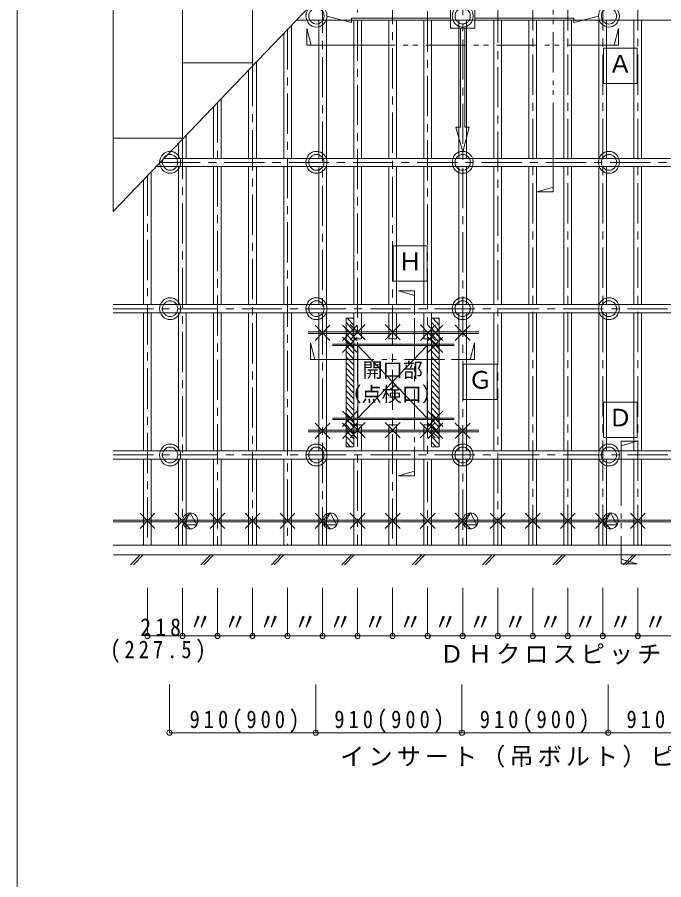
# Model space of a CAD drawing. Units: millimetres on the paper, enlarged 10 times, with parts at other scales. Extents: x -2077 to 2023, y -1433 to 1417.
# Drawn here: x -2077 to -1273, y -298 to 775 of the extents above; entities that cross this region are included whole.
import ezdxf
from ezdxf.enums import TextEntityAlignment as Align

# ---------------------------------------------------------------- set-up
doc = ezdxf.new("R2010")
doc.units = ezdxf.units.MM
doc.header["$LTSCALE"] = 10
doc.linetypes.add('CHAIN1', pattern=[8, 5, -1, 1, -1])
doc.linetypes.add('DOUBLE_CHAIN1', pattern=[8.8, 5, -1, 0.6, -0.6, 0.6, -1])
for name, color, linetype, lineweight in [('0-0_基本', 7, 'Continuous', 9), ('0-1_軸組', 7, 'Continuous', 9), ('0-2_インサート', 7, 'Continuous', 9), ('0-3_文字', 7, 'Continuous', 9), ('0-4_ブレース', 7, 'Continuous', 9), ('0-5_仕上', 7, 'Continuous', 9), ('F-0_図枠', 7, 'Continuous', 9)]:
    doc.layers.add(name, color=color, linetype=linetype, lineweight=lineweight)
doc.styles.add('ＭＳ ゴシック', font='')
doc.styles.get('ＭＳ ゴシック').set_extended_font_data('MS Gothic')

msp = doc.modelspace()

# ---------------------------------------------------------------- linework, layer by layer
at = {"layer": '0-0_基本', "color": 4, "linetype": 'CHAIN1'}
for p, q in [((-1436.07, 1048.28), (-1436.07, 118.28)), ((-1392.48, 1048.28), (-1392.48, 118.28)), ((-1348.9, 1048.28), (-1348.9, 118.28)), ((-1305.32, 1048.28), (-1305.32, 118.28)), ((-1479.65, 1032.78), (-1479.65, 118.28)), ((-1523.23, 987.28), (-1523.23, 118.28)), ((-1566.81, 941.78), (-1566.81, 118.28)), ((-1610.39, 896.28), (-1610.39, 118.28)), ((-1653.97, 850.78), (-1653.97, 118.28)), ((-1697.55, 805.28), (-1697.55, 118.28)), ((-1741.13, 759.78), (-1741.13, 118.28)), ((-1784.72, 714.28), (-1784.72, 118.28)), ((-1828.3, 668.78), (-1828.3, 118.28)), ((-1871.88, 623.28), (-1871.88, 118.28)), ((-1899.65, 594.28), (-860.79, 594.28)), ((-1915.46, 577.78), (-1915.46, 118.28)), ((-1958.08, 412.28), (-860.79, 412.28)), ((-1958.08, 230.28), (-860.79, 230.28))]:
    msp.add_line(p, q, dxfattribs=at)
at = {"layer": '0-0_基本'}
for p, q in [((-1706.78, 372.65), (-1688.33, 391.92)), ((-1706.78, 391.92), (-1688.33, 372.65)), ((-1672.78, 372.65), (-1654.32, 391.92)), ((-1672.78, 391.92), (-1654.32, 372.65)), ((-1663.2, 373.49), (-1644.74, 392.76)), ((-1663.2, 392.76), (-1644.74, 373.49)), ((-1619.62, 373.49), (-1601.16, 392.76)), ((-1619.62, 392.76), (-1601.16, 373.49)), ((-1575.69, 372.85), (-1557.23, 392.12)), ((-1575.69, 392.12), (-1557.23, 372.85)), ((-1566.46, 372.65), (-1548, 391.92)), ((-1566.46, 391.92), (-1548, 372.65)), ((-1532.46, 372.65), (-1514, 391.92)), ((-1532.46, 391.92), (-1514, 372.65)), ((-1715.56, 383.28), (-1503.11, 383.28)), ((-1715.56, 381.28), (-1503.11, 381.28)), ((-1672.78, 357.65), (-1654.32, 376.92)), ((-1672.78, 376.92), (-1654.32, 357.65)), ((-1566.46, 357.65), (-1548, 376.92)), ((-1566.46, 376.92), (-1548, 357.65)), ((-1685.1, 368.28), (-1533.64, 368.28)), ((-1685.1, 366.28), (-1533.64, 366.28)), ((-1672.78, 265.65), (-1654.32, 284.92)), ((-1672.78, 284.92), (-1654.32, 265.65)), ((-1566.46, 265.65), (-1548, 284.92)), ((-1566.46, 284.92), (-1548, 265.65)), ((-1706.78, 250.65), (-1688.33, 269.92)), ((-1706.78, 269.92), (-1688.33, 250.65)), ((-1685.1, 276.28), (-1533.64, 276.28)), ((-1685.1, 274.28), (-1533.64, 274.28)), ((-1672.78, 250.65), (-1654.32, 269.92)), ((-1672.78, 269.92), (-1654.32, 250.65)), ((-1663.2, 251.49), (-1644.74, 270.76)), ((-1663.2, 270.76), (-1644.74, 251.49)), ((-1619.62, 251.49), (-1601.16, 270.76)), ((-1619.62, 270.76), (-1601.16, 251.49)), ((-1576.04, 251.49), (-1557.58, 270.76)), ((-1576.04, 270.76), (-1557.58, 251.49)), ((-1566.46, 250.65), (-1548, 269.92)), ((-1566.46, 269.92), (-1548, 250.65)), ((-1532.46, 250.65), (-1514, 269.92)), ((-1532.46, 269.92), (-1514, 250.65)), ((-1715.56, 261.28), (-1503.11, 261.28)), ((-1715.56, 259.28), (-1503.11, 259.28)), ((-1924.69, 138.65), (-1906.23, 157.92)), ((-1924.69, 157.92), (-1906.23, 138.65)), ((-1881.11, 138.65), (-1862.65, 157.92)), ((-1881.11, 157.92), (-1862.65, 138.65)), ((-1837.52, 138.65), (-1819.07, 157.92)), ((-1837.52, 157.92), (-1819.07, 138.65)), ((-1793.94, 138.65), (-1775.49, 157.92)), ((-1793.94, 157.92), (-1775.49, 138.65)), ((-1750.36, 138.65), (-1731.91, 157.92)), ((-1750.36, 157.92), (-1731.91, 138.65)), ((-1706.78, 138.65), (-1688.33, 157.92)), ((-1706.78, 157.92), (-1688.33, 138.65)), ((-1663.2, 138.65), (-1644.74, 157.92)), ((-1663.2, 157.92), (-1644.74, 138.65)), ((-1619.62, 138.65), (-1601.16, 157.92)), ((-1619.62, 157.92), (-1601.16, 138.65)), ((-1576.04, 138.65), (-1557.58, 157.92)), ((-1576.04, 157.92), (-1557.58, 138.65)), ((-1532.46, 138.65), (-1514, 157.92)), ((-1532.46, 157.92), (-1514, 138.65)), ((-1488.87, 138.65), (-1470.42, 157.92)), ((-1488.87, 157.92), (-1470.42, 138.65)), ((-1445.29, 138.65), (-1426.84, 157.92)), ((-1445.29, 157.92), (-1426.84, 138.65)), ((-1401.71, 138.65), (-1383.26, 157.92)), ((-1401.71, 157.92), (-1383.26, 138.65)), ((-1358.13, 138.65), (-1339.68, 157.92)), ((-1358.13, 157.92), (-1339.68, 138.65)), ((-1314.55, 138.65), (-1296.09, 157.92)), ((-1314.55, 157.92), (-1296.09, 138.65)), ((-1958.08, 149.28), (-904.47, 149.28)), ((-1958.08, 147.28), (-904.47, 147.28)), ((-1936.45, 93.77), (-1924.47, 106.28)), ((-1932.88, 93.77), (-1920.9, 106.28)), ((-1848.85, 93.77), (-1836.87, 106.28)), ((-1845.28, 93.77), (-1833.3, 106.28)), ((-1761.25, 93.77), (-1749.27, 106.28)), ((-1757.68, 93.77), (-1745.7, 106.28)), ((-1673.65, 93.77), (-1661.67, 106.28)), ((-1670.08, 93.77), (-1658.1, 106.28)), ((-1586.05, 93.77), (-1574.07, 106.28)), ((-1582.48, 93.77), (-1570.5, 106.28)), ((-1498.45, 93.77), (-1486.47, 106.28)), ((-1494.88, 93.77), (-1482.9, 106.28)), ((-1410.85, 93.77), (-1398.87, 106.28)), ((-1407.28, 93.77), (-1395.3, 106.28)), ((-1323.25, 93.77), (-1311.27, 106.28)), ((-1319.68, 93.77), (-1307.7, 106.28))]:
    msp.add_line(p, q, dxfattribs=at)
for points in [[(-1958.08, 118.28), (-904.47, 118.28), (-904.47, 1048.28)], [(-892.47, 1048.28), (-892.47, 106.28), (-1957.58, 106.28)]]:
    msp.add_lwpolyline(points, dxfattribs=at)
at = {"layer": '0-1_軸組'}
for p, q in [((-1736.34, 764.78), (-1736.34, 599.28)), ((-904.47, 771.28), (-1730.12, 771.28)), ((-1702.34, 771.28), (-1702.34, 599.28)), ((-1692.76, 771.28), (-1692.76, 599.28)), ((-1658.76, 771.28), (-1658.76, 599.28)), ((-1649.18, 771.28), (-1649.18, 599.28)), ((-1615.18, 771.28), (-1615.18, 599.28)), ((-1605.6, 771.28), (-1605.6, 599.28)), ((-1571.6, 771.28), (-1571.6, 599.28)), ((-1562.02, 771.28), (-1562.02, 599.28)), ((-1528.02, 771.28), (-1528.02, 599.28)), ((-1518.44, 771.28), (-1518.44, 599.28)), ((-1484.44, 771.28), (-1484.44, 599.28)), ((-1474.86, 771.28), (-1474.86, 599.28)), ((-1440.85, 771.28), (-1440.85, 599.28)), ((-1431.28, 771.28), (-1431.28, 599.28)), ((-1397.27, 771.28), (-1397.27, 599.28)), ((-1387.69, 771.28), (-1387.69, 599.28)), ((-1353.69, 771.28), (-1353.69, 599.28)), ((-1344.11, 771.28), (-1344.11, 599.28)), ((-1310.11, 771.28), (-1310.11, 599.28)), ((-1300.53, 771.28), (-1300.53, 599.28)), ((-1745.92, 754.78), (-1745.92, 599.28)), ((-1779.93, 719.28), (-1779.93, 599.28)), ((-1789.5, 709.28), (-1789.5, 599.28)), ((-1823.51, 673.78), (-1823.51, 599.28)), ((-1833.09, 663.78), (-1833.09, 599.28)), ((-1867.09, 628.28), (-1867.09, 599.28)), ((-1876.67, 618.28), (-1876.67, 599.28)), ((-904.47, 599.28), (-1894.87, 599.28)), ((-1910.67, 582.78), (-1910.67, 417.28)), ((-904.47, 589.28), (-1904.44, 589.28)), ((-1876.67, 589.28), (-1876.67, 417.28)), ((-1867.09, 589.28), (-1867.09, 417.28)), ((-1833.09, 589.28), (-1833.09, 417.28)), ((-1823.51, 589.28), (-1823.51, 417.28)), ((-1789.5, 589.28), (-1789.5, 417.28)), ((-1779.93, 589.28), (-1779.93, 417.28)), ((-1745.92, 589.28), (-1745.92, 417.28)), ((-1736.34, 589.28), (-1736.34, 417.28)), ((-1702.34, 589.28), (-1702.34, 417.28)), ((-1692.76, 589.28), (-1692.76, 417.28)), ((-1658.76, 589.28), (-1658.76, 417.28)), ((-1649.18, 589.28), (-1649.18, 417.28)), ((-1615.18, 589.28), (-1615.18, 417.28)), ((-1605.6, 589.28), (-1605.6, 417.28)), ((-1571.6, 589.28), (-1571.6, 417.28)), ((-1562.02, 589.28), (-1562.02, 417.28)), ((-1528.02, 589.28), (-1528.02, 417.28)), ((-1518.44, 589.28), (-1518.44, 417.28)), ((-1484.44, 589.28), (-1484.44, 417.28)), ((-1474.86, 589.28), (-1474.86, 417.28)), ((-1440.85, 589.28), (-1440.85, 417.28)), ((-1431.28, 589.28), (-1431.28, 417.28)), ((-1397.27, 589.28), (-1397.27, 417.28)), ((-1387.69, 589.28), (-1387.69, 417.28)), ((-1353.69, 589.28), (-1353.69, 417.28)), ((-1344.11, 589.28), (-1344.11, 417.28)), ((-1310.11, 589.28), (-1310.11, 417.28)), ((-1300.53, 589.28), (-1300.53, 417.28)), ((-1920.25, 572.78), (-1920.25, 417.28)), ((-904.47, 417.28), (-1958.08, 417.28)), ((-904.47, 407.28), (-1958.08, 407.28)), ((-1920.25, 407.28), (-1920.25, 235.28)), ((-1910.67, 407.28), (-1910.67, 235.28)), ((-1876.67, 407.28), (-1876.67, 235.28)), ((-1867.09, 407.28), (-1867.09, 235.28)), ((-1833.09, 407.28), (-1833.09, 235.28)), ((-1823.51, 407.28), (-1823.51, 235.28)), ((-1789.5, 407.28), (-1789.5, 235.28)), ((-1779.93, 407.28), (-1779.93, 235.28)), ((-1745.92, 407.28), (-1745.92, 235.28)), ((-1736.34, 407.28), (-1736.34, 235.28)), ((-1702.34, 407.28), (-1702.34, 235.28)), ((-1692.76, 407.28), (-1692.76, 235.28)), ((-1668.34, 400.41), (-1658.76, 400.41)), ((-1668.34, 240.41), (-1668.34, 400.41)), ((-1666.85, 400.41), (-1658.76, 391.96)), ((-1660.08, 400.41), (-1658.76, 399.03)), ((-1658.76, 374.78), (-1658.76, 407.28)), ((-1658.76, 400.41), (-1658.76, 240.41)), ((-1649.18, 407.28), (-1649.18, 374.78)), ((-1615.18, 407.28), (-1615.18, 374.78)), ((-1605.6, 407.28), (-1605.6, 374.78)), ((-1562.02, 374.78), (-1562.02, 407.28)), ((-1562.02, 400.41), (-1552.44, 400.41)), ((-1562.02, 400.41), (-1562.02, 240.41)), ((-1560.53, 400.41), (-1552.44, 391.96)), ((-1553.76, 400.41), (-1552.44, 399.03)), ((-1528.02, 407.28), (-1528.02, 235.28)), ((-1518.44, 407.28), (-1518.44, 235.28)), ((-1484.44, 407.28), (-1484.44, 235.28)), ((-1474.86, 407.28), (-1474.86, 235.28)), ((-1440.85, 407.28), (-1440.85, 235.28)), ((-1431.28, 407.28), (-1431.28, 235.28)), ((-1397.27, 407.28), (-1397.27, 235.28)), ((-1387.69, 407.28), (-1387.69, 235.28)), ((-1353.69, 407.28), (-1353.69, 235.28)), ((-1344.11, 407.28), (-1344.11, 235.28)), ((-1310.11, 407.28), (-1310.11, 235.28)), ((-1300.53, 407.28), (-1300.53, 235.28)), ((-1668.34, 394.89), (-1658.76, 384.89)), ((-1668.34, 387.82), (-1658.76, 377.82)), ((-1562.02, 394.89), (-1552.44, 384.89)), ((-1562.02, 387.82), (-1552.44, 377.82)), ((-1668.34, 380.75), (-1658.76, 370.75)), ((-1562.02, 380.75), (-1552.44, 370.75)), ((-1668.34, 373.67), (-1658.76, 363.67)), ((-1668.34, 366.6), (-1658.76, 356.6)), ((-1649.39, 374.78), (-1658.76, 374.78)), ((-1605.6, 374.78), (-1615.18, 374.78)), ((-1562.02, 373.67), (-1552.44, 363.67)), ((-1562.02, 366.6), (-1552.44, 356.6)), ((-1668.34, 359.53), (-1658.76, 349.53)), ((-1562.02, 359.53), (-1552.44, 349.53)), ((-1668.34, 352.46), (-1658.76, 342.46)), ((-1668.34, 345.39), (-1658.76, 335.39)), ((-1562.02, 352.46), (-1552.44, 342.46)), ((-1562.02, 345.39), (-1552.44, 335.39)), ((-1668.34, 338.32), (-1658.76, 328.32)), ((-1562.02, 338.32), (-1552.44, 328.32)), ((-1668.34, 331.25), (-1658.76, 321.25)), ((-1668.34, 324.18), (-1658.76, 314.18)), ((-1562.02, 331.25), (-1552.44, 321.25)), ((-1562.02, 324.18), (-1552.44, 314.18)), ((-1668.34, 317.11), (-1658.76, 307.11)), ((-1562.02, 317.11), (-1552.44, 307.11)), ((-1668.34, 310.03), (-1658.76, 300.03)), ((-1668.34, 302.96), (-1658.76, 292.96)), ((-1562.02, 310.03), (-1552.44, 300.03)), ((-1562.02, 302.96), (-1552.44, 292.96)), ((-1668.34, 295.89), (-1658.76, 285.89)), ((-1562.02, 295.89), (-1552.44, 285.89)), ((-1668.34, 288.82), (-1658.76, 278.82)), ((-1668.34, 281.75), (-1658.76, 271.75)), ((-1562.02, 288.82), (-1552.44, 278.82)), ((-1562.02, 281.75), (-1552.44, 271.75)), ((-1668.34, 274.68), (-1658.76, 264.68)), ((-1562.02, 274.68), (-1552.44, 264.68)), ((-1668.34, 267.61), (-1658.76, 257.61)), ((-1668.34, 260.54), (-1658.76, 250.54)), ((-1649.18, 267.78), (-1658.76, 267.78)), ((-1649.18, 267.78), (-1649.18, 235.28)), ((-1615.18, 267.78), (-1615.18, 235.28)), ((-1615.18, 267.78), (-1605.6, 267.78)), ((-1605.6, 267.78), (-1605.6, 235.28)), ((-1571.6, 267.78), (-1571.6, 235.28)), ((-1571.6, 267.78), (-1562.02, 267.78)), ((-1562.02, 267.61), (-1552.44, 257.61)), ((-1562.02, 260.54), (-1552.44, 250.54)), ((-1668.34, 253.47), (-1658.76, 243.47)), ((-1562.02, 253.47), (-1552.44, 243.47)), ((-1668.34, 246.4), (-1662.6, 240.41)), ((-1658.76, 240.41), (-1668.34, 240.41)), ((-1562.02, 246.4), (-1556.28, 240.41)), ((-904.47, 235.28), (-1958.08, 235.28)), ((-904.47, 235.28), (-1958.08, 235.28)), ((-904.47, 225.28), (-1958.08, 225.28)), ((-904.47, 225.28), (-1958.08, 225.28)), ((-1920.25, 225.28), (-1920.25, 118.28)), ((-1910.67, 225.28), (-1910.67, 118.28)), ((-1876.67, 225.28), (-1876.67, 118.28)), ((-1867.09, 225.28), (-1867.09, 118.28)), ((-1833.09, 225.28), (-1833.09, 118.28)), ((-1823.51, 225.28), (-1823.51, 118.28)), ((-1789.5, 225.28), (-1789.5, 118.28)), ((-1779.93, 225.28), (-1779.93, 118.28)), ((-1745.92, 225.28), (-1745.92, 118.28)), ((-1736.34, 225.28), (-1736.34, 118.28)), ((-1702.34, 225.28), (-1702.34, 118.28)), ((-1692.76, 225.28), (-1692.76, 118.28)), ((-1658.76, 225.28), (-1658.76, 118.28)), ((-1649.18, 225.28), (-1649.18, 118.28)), ((-1615.18, 225.28), (-1615.18, 118.28)), ((-1605.6, 225.28), (-1605.6, 118.28)), ((-1571.6, 225.28), (-1571.6, 118.28)), ((-1562.02, 225.28), (-1562.02, 118.28)), ((-1528.02, 225.28), (-1528.02, 118.28)), ((-1518.44, 225.28), (-1518.44, 118.28)), ((-1484.44, 225.28), (-1484.44, 118.28)), ((-1474.86, 225.28), (-1474.86, 118.28)), ((-1440.85, 225.28), (-1440.85, 118.28)), ((-1431.28, 225.28), (-1431.28, 118.28)), ((-1397.27, 225.28), (-1397.27, 118.28)), ((-1387.69, 225.28), (-1387.69, 118.28)), ((-1353.69, 225.28), (-1353.69, 118.28)), ((-1344.11, 225.28), (-1344.11, 118.28)), ((-1310.11, 225.28), (-1310.11, 118.28)), ((-1300.53, 225.28), (-1300.53, 118.28))]:
    msp.add_line(p, q, dxfattribs=at)
for points in [[(-1571.6, 407.28), (-1571.6, 374.78), (-1562.02, 374.78)], [(-1552.44, 400.41), (-1552.44, 240.41), (-1562.02, 240.41)]]:
    msp.add_lwpolyline(points, dxfattribs=at)
at = {"layer": '0-2_インサート'}
for p, q in [((-1862.3, 158.17), (-1870.5, 143.34)), ((-1854.1, 143.34), (-1862.3, 158.17)), ((-1687.97, 158.17), (-1696.18, 143.34)), ((-1679.77, 143.34), (-1687.97, 158.17)), ((-1513.65, 158.17), (-1521.85, 143.34)), ((-1505.45, 143.34), (-1513.65, 158.17)), ((-1339.32, 158.17), (-1347.53, 143.34)), ((-1331.12, 143.34), (-1339.32, 158.17)), ((-1870.5, 143.34), (-1854.1, 143.34)), ((-1696.18, 143.34), (-1679.77, 143.34)), ((-1521.85, 143.34), (-1505.45, 143.34)), ((-1347.53, 143.34), (-1331.12, 143.34))]:
    msp.add_line(p, q, dxfattribs=at)
for centre, major_axis in [((-1705.23, 776.28), (0, 13.62)), ((-1705.23, 776.28), (0, 9.89)), ((-1523.23, 776.28), (0, 13.62)), ((-1523.23, 776.28), (0, 9.89)), ((-1341.23, 776.28), (0, 13.62)), ((-1341.23, 776.28), (0, 9.89)), ((-1887.23, 594.28), (0, 13.62)), ((-1887.23, 594.28), (0, 9.89)), ((-1705.23, 594.28), (0, 13.62)), ((-1705.23, 594.28), (0, 9.89)), ((-1523.23, 594.28), (0, 13.62)), ((-1523.23, 594.28), (0, 9.89)), ((-1341.23, 594.28), (0, 13.62)), ((-1341.23, 594.28), (0, 9.89)), ((-1887.23, 412.28), (0, 13.62)), ((-1887.23, 412.28), (0, 9.89)), ((-1705.23, 412.28), (0, 13.62)), ((-1705.23, 412.28), (0, 9.89)), ((-1523.23, 412.28), (0, 13.62)), ((-1523.23, 412.28), (0, 9.89)), ((-1341.23, 412.28), (0, 13.62)), ((-1341.23, 412.28), (0, 9.89)), ((-1887.23, 230.28), (0, 13.62)), ((-1887.23, 230.28), (0, 9.89)), ((-1705.23, 230.28), (0, 13.62)), ((-1705.23, 230.28), (0, 9.89)), ((-1523.23, 230.28), (0, 13.62)), ((-1523.23, 230.28), (0, 9.89)), ((-1341.23, 230.28), (0, 13.62)), ((-1341.23, 230.28), (0, 9.89)), ((-1862.3, 148.28), (0, 9.89)), ((-1687.97, 148.28), (0, 9.89)), ((-1513.65, 148.28), (0, 9.89)), ((-1339.32, 148.28), (0, 9.89))]:
    msp.add_ellipse(centre, major_axis=major_axis, ratio=0.95783, dxfattribs=at)
at = {"layer": '0-3_文字', "color": 4, "linetype": 'DOUBLE_CHAIN1'}
for p, q in [((-1410.67, 932.18), (-1410.67, 620.39)), ((-1657.17, 739.88), (-1387.69, 739.88)), ((-1583.22, 400.27), (-1583.22, 234.55)), ((-1683.74, 348.92), (-1537.23, 348.92)), ((-1326.21, 217.4), (-1326.21, 113.48))]:
    msp.add_line(p, q, dxfattribs=at)
at = {"layer": '0-3_文字'}
for p, q in [((-1717.23, 760.81), (-1711.86, 739.88)), ((-1717.23, 739.88), (-1717.23, 760.81)), ((-1329.23, 760.81), (-1334.6, 739.88)), ((-1329.23, 739.88), (-1329.23, 760.81)), ((-1657.17, 739.88), (-1717.23, 739.88)), ((-1389.28, 739.88), (-1329.23, 739.88)), ((-1348.18, 736.3), (-1306.04, 736.3)), ((-1348.18, 692.3), (-1348.18, 736.3)), ((-1306.04, 736.3), (-1306.04, 692.3)), ((-1306.04, 692.3), (-1348.18, 692.3)), ((-1410.67, 620.39), (-1410.67, 557.69)), ((-1430.71, 557.69), (-1410.67, 563.3)), ((-1410.67, 557.69), (-1430.71, 557.69)), ((-1609.67, 490.53), (-1567.53, 490.53)), ((-1609.67, 446.53), (-1609.67, 490.53)), ((-1567.53, 490.53), (-1567.53, 446.53)), ((-1567.53, 446.53), (-1609.67, 446.53)), ((-1603.26, 434.44), (-1583.22, 428.84)), ((-1583.22, 434.44), (-1603.26, 434.44)), ((-1583.22, 434.44), (-1583.22, 404.44)), ((-1712.48, 369.85), (-1707.11, 348.92)), ((-1712.48, 348.92), (-1712.48, 369.85)), ((-1508.5, 369.85), (-1513.87, 348.92)), ((-1508.5, 348.92), (-1508.5, 369.85)), ((-1712.48, 348.92), (-1683.74, 348.92)), ((-1508.5, 348.92), (-1537.23, 348.92)), ((-1522.51, 343.16), (-1480.36, 343.16)), ((-1522.51, 299.16), (-1522.51, 343.16)), ((-1480.36, 343.16), (-1480.36, 299.16)), ((-1480.36, 299.16), (-1522.51, 299.16)), ((-1348.18, 296.15), (-1306.04, 296.15)), ((-1348.18, 252.15), (-1348.18, 296.15)), ((-1306.04, 296.15), (-1306.04, 252.15)), ((-1306.04, 252.15), (-1348.18, 252.15)), ((-1326.21, 247.4), (-1326.21, 217.4)), ((-1306.17, 247.4), (-1326.21, 241.8)), ((-1326.21, 247.4), (-1306.17, 247.4)), ((-1583.22, 204.55), (-1583.22, 234.55)), ((-1603.26, 204.55), (-1583.22, 210.16)), ((-1583.22, 204.55), (-1603.26, 204.55)), ((-1326.21, 113.48), (-1326.21, 94.88)), ((-1306.17, 94.88), (-1326.21, 100.49)), ((-1326.21, 94.88), (-1306.17, 94.88)), ((-1915.46, 5.11), (-1915.46, 65.11)), ((-1871.88, 5.11), (-1871.88, 65.11)), ((-1828.3, 5.11), (-1828.3, 65.11)), ((-1784.72, 5.11), (-1784.72, 65.11)), ((-1741.13, 5.11), (-1741.13, 65.11)), ((-1697.55, 5.11), (-1697.55, 65.11)), ((-1653.97, 5.11), (-1653.97, 65.11)), ((-1610.39, 5.11), (-1610.39, 65.11)), ((-1566.81, 5.11), (-1566.81, 65.11)), ((-1523.23, 5.11), (-1523.23, 65.11)), ((-1479.65, 5.11), (-1479.65, 65.11)), ((-1436.07, 5.11), (-1436.07, 65.11)), ((-1392.48, 5.11), (-1392.48, 65.11)), ((-1348.9, 5.11), (-1348.9, 65.11)), ((-1305.32, 5.11), (-1305.32, 65.11)), ((-1915.46, 5.11), (-913.09, 5.11)), ((-1888.08, -115.23), (-1888.08, -55.23)), ((-1706.08, -115.23), (-1706.08, -55.23)), ((-1524.08, -115.23), (-1524.08, -55.23)), ((-1342.08, -115.23), (-1342.08, -55.23)), ((-1888.08, -115.23), (-978.08, -115.23))]:
    msp.add_line(p, q, dxfattribs=at)
for centre in [(-1915.46, 5.11), (-1871.88, 5.11), (-1828.3, 5.11), (-1784.72, 5.11), (-1741.13, 5.11), (-1697.55, 5.11), (-1653.97, 5.11), (-1610.39, 5.11), (-1566.81, 5.11), (-1523.23, 5.11), (-1479.65, 5.11), (-1436.07, 5.11), (-1392.48, 5.11), (-1348.9, 5.11), (-1305.32, 5.11), (-1888.08, -115.23), (-1706.08, -115.23), (-1524.08, -115.23), (-1342.08, -115.23)]:
    msp.add_circle(centre, 3.19, dxfattribs=at)
at = {"layer": '0-4_ブレース'}
for p, q in [((-1692.18, 776.28), (-1661.65, 768.1)), ((-1661.65, 773.78), (-1661.65, 768.1)), ((-1538.23, 773.78), (-1661.65, 773.78)), ((-1508.23, 773.78), (-1384.81, 773.78)), ((-1354.28, 776.28), (-1384.81, 768.1)), ((-1384.81, 773.78), (-1384.81, 768.1)), ((-1525.73, 761.28), (-1525.73, 637.86)), ((-1520.73, 761.28), (-1520.73, 637.86)), ((-1523.23, 607.33), (-1531.77, 637.86)), ((-1531.77, 637.86), (-1525.73, 637.86)), ((-1523.23, 607.33), (-1515.05, 637.86)), ((-1520.73, 637.86), (-1515.05, 637.86))]:
    msp.add_line(p, q, dxfattribs=at)
msp.add_lwpolyline([(-1538.23, 761.28), (-1508.23, 761.28), (-1508.23, 791.28), (-1538.23, 791.28)], close=True, dxfattribs=at)
at = {"layer": '0-5_仕上'}
for p, q in [((-1871.88, 623.28), (-1871.88, 1048.28)), ((-1784.72, 715.28), (-1784.72, 1048.28)), ((-1784.72, 718.28), (-1871.68, 718.28)), ((-1871.88, 624.28), (-1957.88, 624.28)), ((-1658.76, 366.28), (-1562.02, 366.28)), ((-1653.49, 276.28), (-1567.29, 366.28)), ((-1567.29, 366.28), (-1567.29, 276.28)), ((-1562.02, 276.28), (-1658.76, 276.28))]:
    msp.add_line(p, q, dxfattribs=at)
for points in [[(-1958.08, 1048.28), (-1958.08, 533.28), (-1464.8, 1048.28)], [(-1653.49, 276.28), (-1653.49, 366.28), (-1567.29, 276.28)]]:
    msp.add_lwpolyline(points, dxfattribs=at)
at = {"layer": 'F-0_図枠'}
msp.add_line((-2077.43, -1432.82), (-2077.43, 1417.18), dxfattribs=at)

# ---------------------------------------------------------------- texts
at = {"layer": '0-3_文字', "style": 'ＭＳ ゴシック'}
for s, height, p in [('Ａ', 21.99, (-1342.11, 699.3)), ('Ｈ', 21.99, (-1603.6, 453.53)), ('開口部', 18.33, (-1647.89, 321.28)), ('Ｇ', 21.99, (-1516.44, 306.16)), ('（点検口）', 18.33, (-1674.03, 291.28)), ('Ｄ', 21.99, (-1342.11, 259.15)), ('〃', 21.99, (-1864.84, 5.19)), ('〃', 21.99, (-1821.26, 5.19)), ('〃', 21.99, (-1777.67, 5.19)), ('〃', 21.99, (-1734.09, 5.19)), ('〃', 21.99, (-1690.51, 5.19)), ('〃', 21.99, (-1646.93, 5.19)), ('〃', 21.99, (-1603.35, 5.19)), ('〃', 21.99, (-1559.77, 5.19)), ('〃', 21.99, (-1516.19, 5.19)), ('〃', 21.99, (-1472.61, 5.19)), ('〃', 21.99, (-1429.02, 5.19)), ('〃', 21.99, (-1385.44, 5.19)), ('〃', 21.99, (-1341.86, 5.19)), ('〃', 21.99, (-1298.28, 5.19))]:
    msp.add_text(s, height=height, dxfattribs=at).set_placement(p, align=Align.BOTTOM_LEFT)
at = {"layer": '0-3_文字', "char_height": 21.99, "attachment_point": 7, "style": 'ＭＳ ゴシック'}
for s, insert in [('\\T1.38;\\W0.9;218', (-1924.37, 4.81)), ('\\T1.39;\\W0.85;(227.5)', (-1961.67, -28.37)), ('\\T1.17;ＤＨクロスピッチ', (-1551.77, -30.4)), ('\\T1.39;\\W0.85;910(900)', (-1863.03, -115.23)), ('\\T1.39;\\W0.85;910(900)', (-1682.91, -115.23)), ('\\T1.39;\\W0.85;910(900)', (-1501.97, -115.23)), ('\\T1.39;\\W0.85;910(900)', (-1319.36, -115.23)), ('\\T1.17;インサート（吊ボルト）ピッチ', (-1675.58, -158.51))]:
    msp.add_mtext(s, dxfattribs=dict(at, insert=insert))

doc.saveas('drawing.dxf')
